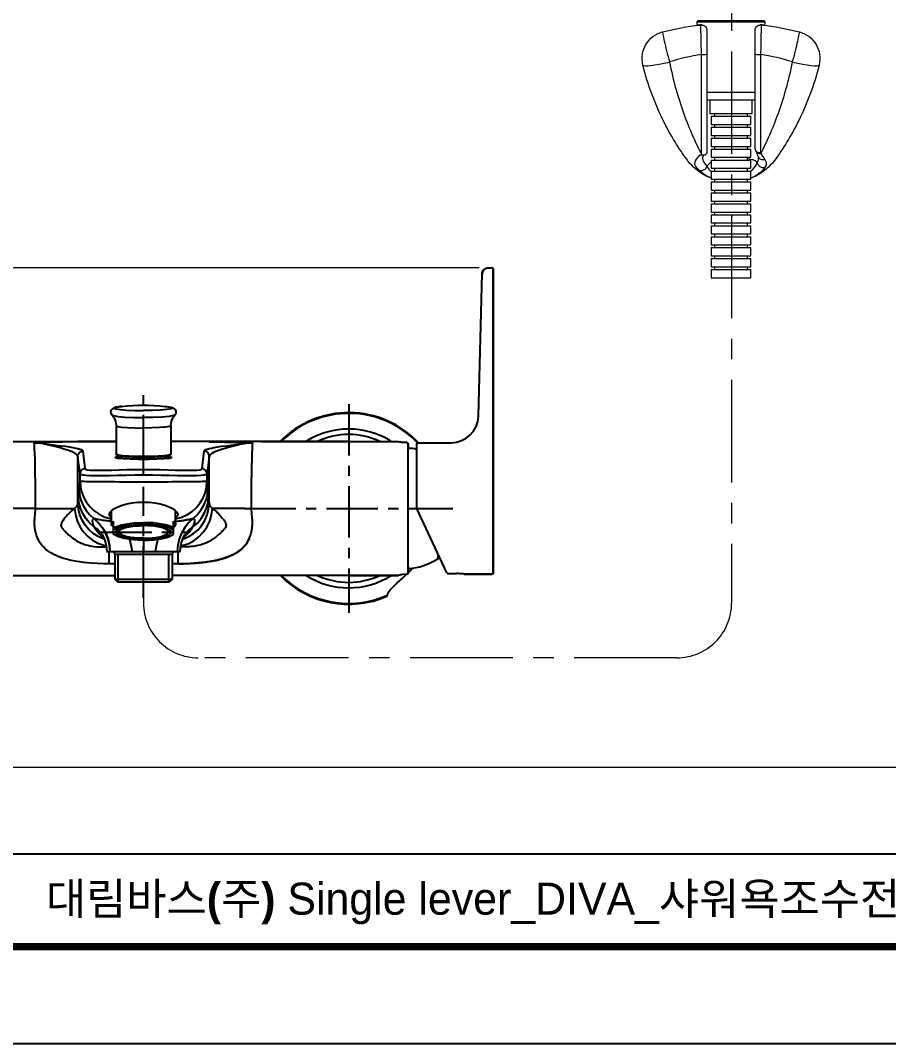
# Model space of a CAD drawing. Extents: x 0 to 1128, y 0 to 827.
# Drawn here: x 211.4 to 528.7, y 0 to 373.9 of the extents above; entities that cross this region are included whole.
import ezdxf

# ---------------------------------------------------------------- set-up
doc = ezdxf.new("R2010")
doc.units = 0
doc.header["$LTSCALE"] = 30
doc.header["$MEASUREMENT"] = 0
doc.header["$PDMODE"] = 3
doc.header["$PDSIZE"] = -10
doc.linetypes.add('CENTER', pattern=[2, 1.25, -0.25, 0.25, -0.25])
doc.layers.get('0').update_dxf_attribs({"linetype": 'CONTINUOUS'})
doc.layers.get('DEFPOINTS').update_dxf_attribs({"linetype": 'CONTINUOUS'})
doc.layers.add('1', color=7, linetype='CONTINUOUS')
doc.layers.add('DEF_LAYER_ASSEM_MEMBER', color=7, linetype='CONTINUOUS')
doc.layers.add('치수선', color=7, linetype='CONTINUOUS', lineweight=20)
doc.styles.add('Daelim Dimension', font='')
doc.styles.get('Daelim Dimension').set_extended_font_data('나눔고딕')
doc.dimstyles.new('DEFAULT', dxfattribs={"dimscale": 2, "dimtxt": 2, "dimasz": 2, "dimexe": 0, "dimexo": 2, "dimgap": 1, "dimtad": 1, "dimdec": 1, "dimzin": 9, "dimdsep": 46, "dimtxsty": 'Daelim Dimension', "dimcen": 0.5, "dimclrd": 252, "dimclre": 252, "dimclrt": 3, "dimadec": 1, "dimazin": 0, "dimtfac": 1, "dimtdec": 1, "dimtix": 1, "dimtmove": 0, "dimatfit": 3, "dimfxl": 1, "dimtolj": 1, "dimtzin": 1, "dimlwd": 9, "dimlwe": 9, "dimarcsym": 0})

# ---------------------------------------------------------------- blocks, each defined once
blk = doc.blocks.new('*D13')
at = {"color": 5, "lineweight": 9, "ltscale": 0.5, "transparency": 16777216}
for p, q in [((379.09, 283.47), (115.77, 283.47)), ((117.77, 175.05), (117.77, 279.47)), ((158.17, 171.05), (115.77, 171.05))]:
    blk.add_line(p, q, dxfattribs=at)
at = {"color": 5, "ltscale": 0.5, "transparency": 16777216}
for points in [[(117.1, 279.47), (118.44, 279.47), (117.77, 283.47)], [(117.1, 175.05), (118.44, 175.05), (117.77, 171.05)]]:
    blk.add_solid(points, dxfattribs=at)
at = {"layer": 'DEFPOINTS', "color": 0, "ltscale": 0.5, "transparency": 16777216}
for p in [(117.77, 283.47), (383.09, 283.47), (162.17, 171.05)]:
    blk.add_point(p, dxfattribs=at)
at = {"color": 7, "ltscale": 0.5, "transparency": 16777216, "insert": (110.38, 227.26), "char_height": 10, "attachment_point": 5, "rotation": 90, "style": 'Daelim Dimension'}
blk.add_mtext('\\A1;112', dxfattribs=at)

msp = doc.modelspace()

# ---------------------------------------------------------------- linework, layer by layer
at = {"color": 7, "linetype": 'Continuous'}
for p, q in [((378.81, 229.29), (380.18, 281.35)), ((382.44, 283.49), (383.75, 283.46)), ((384.24, 282.96), (384.24, 172.05)), ((299.33, 220.05), (312.34, 220.05)), ((312.34, 220.05), (331.39, 220.05)), ((331.39, 220.05), (349.44, 220.05)), ((349.44, 220.05), (349.52, 220.05)), ((351.14, 219.72), (352.68, 219.59)), ((353.14, 219.09), (353.14, 216.9)), ((356.24, 218.85), (356.24, 219.05)), ((356.74, 219.55), (368.82, 219.55)), ((364.14, 178.05), (364.14, 177.57)), ((353.14, 173.55), (353.14, 175.05)), ((353.14, 174.2), (353.14, 172.01)), ((312.34, 171.05), (300.13, 171.05)), ((331.39, 171.05), (312.34, 171.05)), ((349.44, 171.05), (331.39, 171.05)), ((349.52, 171.05), (349.44, 171.05)), ((352.68, 171.51), (351.14, 171.37)), ((383.74, 171.55), (373.64, 171.55))]:
    msp.add_line(p, q, dxfattribs=at)
at = {"color": 5}
msp.add_line((18.14, 69.28), (926.74, 69.28), dxfattribs=at)
at = {"ltscale": 0.5}
msp.add_lwpolyline([(0, 0), (1128.4, 0), (1128.4, 826.8), (0, 826.8)], close=True, dxfattribs=at)
at = {"color": 5, "linetype": 'ByBlock', "lineweight": 200, "const_width": 2.6}
msp.add_lwpolyline([(18.14, 35.4), (1110.14, 35.4), (1110.14, 807.6), (18.14, 807.6)], close=True, dxfattribs=at)
at = {"color": 7, "linetype": 'Continuous'}
for centre, radius, start, end in [((368.82, 229.55), 10, 270, 358.5), ((351.79, 227.2), 7.5, 252.3539, 265), ((351.78, 195.55), 22.04, 273.5395, 303.4074), ((351.79, 163.9), 7.5, 95, 107.6461)]:
    msp.add_arc(centre, radius, start, end, dxfattribs=at)
for points, start_tangent, end_tangent in [([(380.18, 281.35), (380.23, 281.78), (380.37, 282.19), (380.58, 282.56), (380.86, 282.89), (381.21, 283.15), (381.59, 283.35), (382.01, 283.46), (382.44, 283.49)], (0.02725, 0.999629), (0.999706, -0.024249)), ([(383.75, 283.46), (383.94, 283.42), (384.09, 283.31), (384.2, 283.15), (384.24, 282.96)], (0.999296, -0.03753), (0.011255, -0.999937)), ([(352.68, 219.59), (352.86, 219.54), (353, 219.43), (353.1, 219.27), (353.14, 219.09)], (0.995083, -0.099046), (0.011942, -0.999929)), ([(356.24, 219.05), (356.27, 219.24), (356.38, 219.4), (356.54, 219.51), (356.74, 219.55)], (0.014069, 0.999901), (0.999901, 0.014069)), ([(364.14, 177.57), (364.11, 177.4), (364.03, 177.26), (363.91, 177.15)], (-0.008468, -0.999964), (-0.830085, -0.557637)), ([(353.14, 172.01), (353.1, 171.83), (353, 171.67), (352.86, 171.56), (352.68, 171.51)], (-0.011942, -0.999929), (-0.995083, -0.099046)), ([(384.24, 172.05), (384.2, 171.86), (384.09, 171.7), (383.93, 171.59), (383.74, 171.55)], (-0.011879, -0.999929), (-0.999928, -0.011993))]:
    msp.add_spline(points, degree=3, dxfattribs=dict(at, start_tangent=start_tangent, end_tangent=end_tangent))
at = {"layer": '1', "color": 7, "linetype": 'Continuous', "lineweight": 18}
for p, q in [((459.13, 373.85), (458.66, 373.35)), ((458.66, 373.35), (458.75, 372.05)), ((458.66, 373.35), (471.13, 373.35)), ((459.13, 373.85), (471.13, 373.85)), ((471.13, 373.85), (483.13, 373.85)), ((471.13, 373.35), (483.59, 373.35)), ((483.59, 373.35), (483.13, 373.85)), ((483.5, 372.05), (483.59, 373.35)), ((462.33, 361.59), (462.33, 326.68)), ((479.93, 326.99), (479.93, 361.59)), ((463.38, 344.85), (463.38, 339.85)), ((478.88, 339.85), (478.88, 344.85)), ((463.38, 339.85), (471.13, 339.85)), ((463.83, 338.85), (463.83, 335.85)), ((463.83, 338.85), (471.13, 338.85)), ((465.13, 339.85), (465.13, 338.85)), ((471.13, 339.85), (478.88, 339.85)), ((471.13, 338.85), (478.43, 338.85)), ((477.13, 338.85), (477.13, 339.85)), ((478.43, 335.85), (478.43, 338.85)), ((463.83, 335.85), (471.13, 335.85)), ((463.83, 334.85), (463.83, 331.85)), ((463.83, 334.85), (471.13, 334.85)), ((465.13, 335.85), (465.13, 334.85)), ((471.13, 335.85), (478.43, 335.85)), ((471.13, 334.85), (478.43, 334.85)), ((477.13, 334.85), (477.13, 335.85)), ((478.43, 331.85), (478.43, 334.85)), ((463.83, 331.85), (471.13, 331.85)), ((463.83, 330.85), (463.83, 327.85)), ((463.83, 330.85), (471.13, 330.85)), ((465.13, 331.85), (465.13, 330.85)), ((471.13, 331.85), (478.43, 331.85)), ((471.13, 330.85), (478.43, 330.85)), ((477.13, 330.85), (477.13, 331.85)), ((478.43, 327.85), (478.43, 330.85)), ((463.83, 327.85), (471.13, 327.85)), ((463.83, 326.85), (463.83, 323.85)), ((463.83, 326.85), (471.13, 326.85)), ((465.13, 327.85), (465.13, 326.85)), ((471.13, 327.85), (478.43, 327.85)), ((471.13, 326.85), (478.43, 326.85)), ((477.13, 326.85), (477.13, 327.85)), ((478.43, 323.85), (478.43, 326.85)), ((463.83, 323.85), (471.13, 323.85)), ((463.83, 322.85), (463.83, 319.85)), ((463.83, 322.85), (471.13, 322.85)), ((465.13, 323.85), (465.13, 322.85)), ((471.13, 323.85), (478.43, 323.85)), ((471.13, 322.85), (478.43, 322.85)), ((477.13, 322.85), (477.13, 323.85)), ((478.43, 319.85), (478.43, 322.85)), ((463.83, 319.85), (471.13, 319.85)), ((463.83, 318.85), (463.83, 315.85)), ((463.83, 318.85), (471.13, 318.85)), ((465.13, 319.85), (465.13, 318.85)), ((471.13, 319.85), (478.43, 319.85)), ((471.13, 318.85), (478.43, 318.85)), ((477.13, 318.85), (477.13, 319.85)), ((478.43, 315.85), (478.43, 318.85)), ((463.83, 315.85), (471.13, 315.85)), ((463.83, 314.85), (463.83, 311.85)), ((463.83, 314.85), (471.13, 314.85)), ((465.13, 315.85), (465.13, 314.85)), ((471.13, 315.85), (478.43, 315.85)), ((471.13, 314.85), (478.43, 314.85)), ((477.13, 314.85), (477.13, 315.85)), ((478.43, 311.85), (478.43, 314.85)), ((463.83, 311.85), (471.13, 311.85)), ((463.83, 310.85), (463.83, 307.85)), ((463.83, 310.85), (471.13, 310.85)), ((465.13, 311.85), (465.13, 310.85)), ((471.13, 311.85), (478.43, 311.85)), ((471.13, 310.85), (478.43, 310.85)), ((477.13, 310.85), (477.13, 311.85)), ((478.43, 307.85), (478.43, 310.85)), ((463.83, 307.85), (471.13, 307.85)), ((463.83, 306.85), (463.83, 303.85)), ((463.83, 306.85), (471.13, 306.85)), ((465.13, 307.85), (465.13, 306.85)), ((471.13, 307.85), (478.43, 307.85)), ((471.13, 306.85), (478.43, 306.85)), ((477.13, 306.85), (477.13, 307.85)), ((478.43, 303.85), (478.43, 306.85)), ((463.83, 303.85), (471.13, 303.85)), ((463.83, 302.85), (463.83, 299.85)), ((463.83, 302.85), (471.13, 302.85)), ((465.13, 303.85), (465.13, 302.85)), ((471.13, 303.85), (478.43, 303.85)), ((471.13, 302.85), (478.43, 302.85)), ((477.13, 302.85), (477.13, 303.85)), ((478.43, 299.85), (478.43, 302.85)), ((463.83, 299.85), (471.13, 299.85)), ((465.13, 299.85), (465.13, 298.85)), ((471.13, 299.85), (478.43, 299.85)), ((477.13, 298.85), (477.13, 299.85)), ((463.83, 298.85), (463.83, 295.85)), ((463.83, 298.85), (471.13, 298.85)), ((463.83, 295.85), (471.13, 295.85)), ((465.13, 295.85), (465.13, 294.85)), ((471.13, 298.85), (478.43, 298.85)), ((471.13, 295.85), (478.43, 295.85)), ((477.13, 294.85), (477.13, 295.85)), ((478.43, 295.85), (478.43, 298.85)), ((463.83, 294.85), (463.83, 291.85)), ((463.83, 294.85), (471.13, 294.85)), ((463.83, 291.85), (471.13, 291.85)), ((465.13, 291.85), (465.13, 290.85)), ((471.13, 294.85), (478.43, 294.85)), ((471.13, 291.85), (478.43, 291.85)), ((477.13, 290.85), (477.13, 291.85)), ((478.43, 291.85), (478.43, 294.85)), ((463.83, 290.85), (463.83, 287.85)), ((463.83, 290.85), (471.13, 290.85)), ((471.13, 290.85), (478.43, 290.85)), ((478.43, 287.85), (478.43, 290.85)), ((463.83, 287.85), (471.13, 287.85)), ((463.83, 286.85), (463.83, 283.85)), ((463.83, 286.85), (471.13, 286.85)), ((465.13, 287.85), (465.13, 286.85)), ((471.13, 287.85), (478.43, 287.85)), ((471.13, 286.85), (478.43, 286.85)), ((477.13, 286.85), (477.13, 287.85)), ((478.43, 283.85), (478.43, 286.85)), ((463.83, 283.85), (471.13, 283.85)), ((463.83, 282.85), (463.83, 279.85)), ((463.83, 282.85), (471.13, 282.85)), ((465.13, 283.85), (465.13, 282.85)), ((471.13, 283.85), (478.43, 283.85)), ((471.13, 282.85), (478.43, 282.85)), ((477.13, 282.85), (477.13, 283.85)), ((478.43, 279.85), (478.43, 282.85)), ((463.83, 279.85), (471.13, 279.85)), ((471.13, 279.85), (478.43, 279.85))]:
    msp.add_line(p, q, dxfattribs=at)
at = {"layer": '1', "color": 7, "linetype": 'Continuous', "lineweight": 13}
for p, q in [((460.33, 325), (460.33, 361.43)), ((481.93, 361.43), (481.93, 325.6)), ((462.33, 347.65), (471.13, 347.65)), ((471.13, 347.65), (479.93, 347.65))]:
    msp.add_line(p, q, dxfattribs=at)
at = {"layer": '1', "color": 1, "linetype": 'CENTER', "ltscale": 0.5}
for p, q in [((256.39, 211.01), (256.39, 236.94)), ((331.39, 233.65), (331.39, 157.45)), ((256.39, 162.86), (256.39, 203.41)), ((216.95, 195.55), (162.17, 195.55)), ((293.29, 195.55), (369.49, 195.55)), ((240.64, 186.85), (272.14, 186.85))]:
    msp.add_line(p, q, dxfattribs=at)
at = {"layer": '1', "color": 7, "linetype": 'Continuous', "lineweight": 18, "extrusion": (0, 0, -1)}
for centre, start, end in [((-448.63, 359.99), 346.0375, 75.5225), ((-493.63, 359.99), 104.4775, 193.9625)]:
    msp.add_arc(centre, 10, start, end, dxfattribs=at)
at = {"layer": '1', "color": 7, "linetype": 'Continuous', "lineweight": 18}
for centre, start, end in [((463.43, 347.85), 248.4851, 270), ((478.83, 347.85), 270, 291.5149)]:
    msp.add_arc(centre, 3, start, end, dxfattribs=at)
at = {"layer": '1', "color": 7, "linetype": 'Continuous', "lineweight": 13}
for centre, major_axis, ratio, start_param, end_param in [((448.63, 359.99), (2.5, -9.68), 0.032961, 3.141593, 4.839361), ((493.63, 359.99), (-2.5, -9.68), 0.032961, 1.443824, 3.141593), ((460.33, 361.59), (-2, 0), 0.076696, 1.570796, 3.141593), ((481.93, 361.59), (-2, 0), 0.076696, 0, 1.570796), ((448.63, 359.99), (9.7, 2.41), 0.126983, 3.141593, 4.680827), ((493.63, 359.99), (-9.7, 2.41), 0.126983, 1.602358, 3.141593), ((482.07, 326.86), (-1.83, -0.82), 0.760059, 6.274802, 7.5268)]:
    msp.add_ellipse(centre, major_axis=major_axis, ratio=ratio, start_param=start_param, end_param=end_param, dxfattribs=at)
at = {"layer": '1', "color": 7, "linetype": 'Continuous', "lineweight": 18}
for points, degree in [([(446.13, 369.68), (450.64, 370.84), (455.19, 371.68), (459.76, 372.2)], 3), ([(458.9, 372.1), (458.71, 372.08), (458.58, 372.06), (458.52, 372.05)], 3), ([(459.76, 372.2), (459.19, 372.14), (458.9, 372.11), (458.89, 372.11)], 3), ([(459.61, 372.19), (459.75, 372.2), (459.92, 372.22), (460.11, 372.24)], 3), ([(460.6, 372.19), (460.2, 372.27), (459.76, 372.19)], 2), ([(462.32, 370.42), (462.32, 370.36), (462.33, 370.3), (462.33, 370.25)], 3), ([(479.93, 370.25), (479.93, 370.3), (479.93, 370.36), (479.93, 370.42)], 3), ([(482.49, 372.19), (482.04, 372.26), (481.65, 372.19)], 2), ([(482.15, 372.24), (482.34, 372.22), (482.5, 372.2), (482.65, 372.19)], 3), ([(482.49, 372.2), (487.09, 371.68), (491.64, 370.84), (496.13, 369.68)], 3), ([(483.37, 372.11), (483.36, 372.11), (483.06, 372.14), (482.49, 372.2)], 3), ([(483.48, 372.09), (483.48, 372.09), (483.42, 372.09), (483.32, 372.11)], 3), ([(462.23, 325.52), (462.2, 325.4), (462.18, 325.29), (462.15, 325.17)], 3), ([(462.33, 326.68), (462.33, 326.27), (462.28, 325.88), (462.23, 325.52)], 3), ([(480.03, 326.48), (480.23, 326.05)], 1), ([(459.89, 324.77), (460.06, 324.72), (460.22, 324.68), (460.38, 324.64)], 3), ([(463.82, 321.91), (463.2, 321.59), (462.68, 321.19), (462.28, 320.65)], 3), ([(465.15, 315.77), (465.09, 315.79), (465.02, 315.81), (464.96, 315.83)], 3), ([(477.26, 315.82), (477.21, 315.8), (477.15, 315.78), (477.1, 315.76)], 3)]:
    msp.add_open_spline(points, degree=degree, dxfattribs=at)
for points, knots in [([(458.91, 372.1), (458.91, 372.1), (458.92, 372.1), (458.95, 372.11), (459.01, 372.11), (459.08, 372.11), (459.13, 372.11), (459.14, 372.11)], [0, 0, 0, 0, 0.117287, 0.217707, 0.437799, 0.865839, 1, 1, 1, 1]), ([(460.11, 372.24), (460.11, 372.24), (460.12, 372.24), (460.36, 372.27), (460.6, 372.25), (461.04, 372.14), (461.25, 372.04), (461.54, 371.85), (461.65, 371.76), (461.74, 371.67)], [0, 0, 0, 0, 0.007507, 0.007507, 0.408699, 0.408699, 0.781214, 0.781214, 1, 1, 1, 1]), ([(460.11, 372.19), (460.11, 372.19), (460.12, 372.19), (460.29, 372.22), (460.47, 372.22), (460.86, 372.16), (461.08, 372.09), (461.47, 371.89), (461.65, 371.76), (461.94, 371.44), (462.07, 371.25), (462.24, 370.85), (462.3, 370.64), (462.32, 370.42)], [0, 0, 0, 0, 0.004771, 0.004771, 0.168449, 0.168449, 0.381096, 0.381096, 0.589432, 0.589432, 0.794609, 0.794609, 1, 1, 1, 1]), ([(462.33, 370.25), (462.33, 370.17), (462.33, 369.16), (462.33, 365.94), (462.33, 363.75), (462.33, 361.59)], [0, 0, 0, 0, 0.5, 0.5, 1, 1, 1, 1]), ([(479.93, 370.42), (479.95, 370.64), (480.01, 370.85), (480.19, 371.25), (480.31, 371.44), (480.61, 371.76), (480.79, 371.89), (481.18, 372.09), (481.39, 372.16), (481.79, 372.22), (481.96, 372.22), (482.14, 372.19), (482.14, 372.19), (482.15, 372.19)], [0, 0, 0, 0, 0.205391, 0.205391, 0.410568, 0.410568, 0.618904, 0.618904, 0.831551, 0.831551, 0.995229, 0.995229, 1, 1, 1, 1]), ([(479.93, 361.59), (479.93, 363.75), (479.93, 365.94), (479.93, 369.16), (479.93, 370.17), (479.93, 370.25)], [0, 0, 0, 0, 0.5, 0.5, 1, 1, 1, 1]), ([(480.51, 371.67), (480.61, 371.76), (480.71, 371.85), (481, 372.04), (481.21, 372.14), (481.65, 372.25), (481.9, 372.27), (482.14, 372.24), (482.14, 372.24), (482.15, 372.24)], [0, 0, 0, 0, 0.218786, 0.218786, 0.591301, 0.591301, 0.992493, 0.992493, 1, 1, 1, 1]), ([(483.1, 372.11), (483.14, 372.12), (483.21, 372.11), (483.29, 372.11), (483.33, 372.1), (483.34, 372.1), (483.35, 372.1), (483.35, 372.1)], [0, 0, 0, 0, 0.469812, 0.772051, 0.873112, 0.946142, 1, 1, 1, 1]), ([(454.92, 323.14), (453.64, 324.91), (452.19, 327.03), (449.22, 331.89), (447.69, 334.61), (444.8, 340.49), (443.4, 343.71), (440.92, 350.41), (439.83, 353.91), (438.92, 357.58)], [0, 0, 0, 0, 0.25, 0.25, 0.5, 0.5, 0.75, 0.75, 1, 1, 1, 1]), ([(503.33, 357.58), (502.42, 353.91), (501.33, 350.41), (498.85, 343.71), (497.45, 340.49), (494.56, 334.61), (493.04, 331.89), (490.06, 327.03), (488.62, 324.91), (487.34, 323.14)], [0, 0, 0, 0, 0.25, 0.25, 0.5, 0.5, 0.75, 0.75, 1, 1, 1, 1]), ([(463.33, 344.85), (463.33, 344.85), (463.33, 344.85), (463.33, 344.85), (464.17, 344.85), (467.06, 344.85), (469.08, 344.85), (471.13, 344.85)], [0, 0, 0, 0, 0.000824, 0.000824, 0.500412, 0.500412, 1, 1, 1, 1]), ([(471.13, 344.85), (473.17, 344.85), (475.2, 344.85), (478.09, 344.85), (478.93, 344.85), (478.93, 344.85), (478.93, 344.85), (478.93, 344.85)], [0, 0, 0, 0, 0.49959, 0.49959, 0.999181, 0.999181, 1, 1, 1, 1]), ([(479.93, 326.99), (479.93, 326.81), (479.96, 326.64), (480.11, 326.33), (480.22, 326.18), (480.5, 325.93), (480.66, 325.83), (481.04, 325.67), (481.25, 325.62), (481.61, 325.59), (481.76, 325.59), (481.92, 325.6), (481.92, 325.6), (481.93, 325.6)], [0, 0, 0, 0, 0.212222, 0.212222, 0.424374, 0.424374, 0.637608, 0.637608, 0.852942, 0.852942, 0.994498, 0.994498, 1, 1, 1, 1]), ([(480.23, 326.09), (480.27, 326.01), (480.44, 325.6), (480.7, 325.02), (480.91, 324.48), (480.98, 324.27), (480.99, 324.22)], [0, 0, 0, 0, 0.103224, 0.524644, 0.869823, 1, 1, 1, 1]), ([(463.84, 316.23), (462.7, 316.68), (461.47, 317.28), (458.33, 319.31), (456.42, 321.05), (454.92, 323.14)], [0, 0, 0, 0, 0.384067, 0.384067, 1, 1, 1, 1]), ([(460.38, 324.64), (460.37, 324.75), (460.35, 324.86), (460.33, 324.98), (460.33, 324.99), (460.33, 325)], [0, 0, 0, 0, 0.900036, 0.900036, 1, 1, 1, 1]), ([(462.15, 325.17), (462.05, 325.03), (461.93, 324.9), (461.63, 324.72), (461.45, 324.65), (461.06, 324.58), (460.85, 324.57), (460.55, 324.6), (460.47, 324.62), (460.38, 324.64)], [0, 0, 0, 0, 0.290833, 0.290833, 0.580688, 0.580688, 0.885685, 0.885685, 1, 1, 1, 1]), ([(460.72, 323.69), (460.72, 323.69), (460.72, 323.7), (460.73, 323.74), (460.8, 323.94), (460.96, 324.24), (461.12, 324.48), (461.2, 324.6)], [0, 0, 0, 0, 0.070781, 0.337198, 0.585459, 0.817998, 1, 1, 1, 1]), ([(480.72, 321.88), (480.41, 322.46), (479.9, 322.69), (478.65, 323.04), (477.95, 323.16), (477.16, 323.24)], [0, 0, 0, 0, 0.533403, 0.533403, 1, 1, 1, 1]), ([(487.34, 323.14), (485.84, 321.06), (483.92, 319.31), (480.78, 317.27), (479.56, 316.68), (478.42, 316.23)], [0, 0, 0, 0, 0.616324, 0.616324, 1, 1, 1, 1]), ([(480.74, 321.82), (480.74, 321.83), (480.74, 321.85), (480.73, 321.87), (480.72, 321.88), (480.72, 321.88)], [0, 0, 0, 0, 0.53512, 0.53512, 1, 1, 1, 1]), ([(480.74, 321.82), (480.78, 321.61), (480.85, 321.41), (481.07, 321.03), (481.21, 320.85), (481.53, 320.55), (481.72, 320.42), (482.12, 320.22), (482.34, 320.15), (482.77, 320.09), (482.99, 320.09), (483.31, 320.14), (483.41, 320.17), (483.52, 320.21), (483.53, 320.21), (483.55, 320.22)], [0, 0, 0, 0, 0.179587, 0.179587, 0.359174, 0.359174, 0.538771, 0.538771, 0.718454, 0.718454, 0.898245, 0.898245, 0.990374, 0.990374, 1, 1, 1, 1]), ([(481, 324.22), (481.05, 324.05), (481.13, 323.88), (481.36, 323.57), (481.51, 323.43), (481.86, 323.21), (482.06, 323.13), (482.48, 323.04), (482.7, 323.02), (483.06, 323.05), (483.19, 323.08), (483.34, 323.12), (483.35, 323.12), (483.36, 323.13)], [0, 0, 0, 0, 0.202242, 0.202242, 0.419427, 0.419427, 0.636714, 0.636714, 0.854125, 0.854125, 0.98775, 0.98775, 1, 1, 1, 1]), ([(481.06, 324.01), (481.1, 323.94), (481.19, 323.76), (481.23, 323.59), (481.23, 323.55), (481.23, 323.54), (481.23, 323.54)], [0, 0, 0, 0, 0.197918, 0.592862, 0.998647, 1, 1, 1, 1]), ([(462.23, 320.55), (462.17, 320.35), (462.08, 320.15), (461.83, 319.78), (461.68, 319.61), (461.34, 319.31), (461.15, 319.19), (460.76, 319.01), (460.55, 318.95), (460.14, 318.9), (459.94, 318.91), (459.72, 318.96), (459.69, 318.96), (459.65, 318.98), (459.64, 318.98), (459.64, 318.98)], [0, 0, 0, 0, 0.191438, 0.191438, 0.38287, 0.38287, 0.574422, 0.574422, 0.766339, 0.766339, 0.958624, 0.958624, 0.992339, 0.992339, 1, 1, 1, 1]), ([(462.28, 320.65), (462.27, 320.63), (462.26, 320.61), (462.24, 320.57), (462.24, 320.56), (462.23, 320.55)], [0, 0, 0, 0, 0.674483, 0.674483, 1, 1, 1, 1])]:
    msp.add_open_spline(points, degree=3, knots=knots, dxfattribs=at)
at = {"layer": '1', "color": 7, "linetype": 'Continuous', "lineweight": 13}
for points in [[(460.11, 372.19), (459.98, 372.21), (459.86, 372.22), (459.76, 372.2)], [(482.49, 372.2), (482.39, 372.22), (482.27, 372.21), (482.15, 372.19)], [(460.33, 361.43), (456.39, 360.84), (452.46, 359.92), (448.63, 358.69)], [(493.63, 358.69), (489.79, 359.92), (485.89, 360.84), (481.93, 361.43)], [(481.93, 325.6), (481.98, 325.49), (482.02, 325.39), (482.07, 325.28)], [(482.07, 325.28), (482.58, 324.44), (483.04, 323.75), (483.36, 323.13)], [(480.72, 321.88), (481.06, 322.47), (481.23, 323.01), (481.23, 323.56)], [(483.36, 323.13), (484.12, 322.08), (484.25, 321.28), (483.55, 320.22)], [(462.23, 320.55), (462.66, 319.95), (463.18, 319.34), (463.86, 318.79)]]:
    msp.add_open_spline(points, degree=3, dxfattribs=at)
for points, knots in [([(460.33, 361.43), (460.26, 364.03), (460.21, 366.66), (460.13, 370.62), (460.11, 371.93), (460.11, 372.19)], [0, 0, 0, 0, 0.5, 0.5, 1, 1, 1, 1]), ([(482.15, 372.19), (482.15, 371.93), (482.12, 370.62), (482.05, 366.66), (481.99, 364.03), (481.93, 361.43)], [0, 0, 0, 0, 0.5, 0.5, 1, 1, 1, 1]), ([(448.63, 358.69), (449.31, 355.28), (450.1, 352), (451.86, 345.69), (452.85, 342.63), (454.92, 336.89), (456, 334.23), (458.18, 329.29), (459.29, 327.01), (460.33, 325)], [0, 0, 0, 0, 0.25, 0.25, 0.5, 0.5, 0.75, 0.75, 1, 1, 1, 1]), ([(482.07, 325.28), (483.1, 327.28), (484.2, 329.56), (486.35, 334.47), (487.41, 337.11), (489.46, 342.8), (490.43, 345.83), (492.17, 352.08), (492.95, 355.32), (493.63, 358.69)], [0, 0, 0, 0, 0.25, 0.25, 0.5, 0.5, 0.75, 0.75, 1, 1, 1, 1]), ([(459.64, 318.98), (458.41, 320.06), (457.8, 321.04), (457.99, 322.74), (458.78, 323.55), (459.89, 324.77)], [0, 0, 0, 0, 0.5, 0.5, 1, 1, 1, 1]), ([(460.73, 323.7), (460.72, 323.62), (460.73, 323.54), (460.82, 322.59), (461.37, 321.65), (462.28, 320.65)], [0, 0, 0, 0, 0.082026, 0.082026, 1, 1, 1, 1]), ([(478.45, 318.83), (478.67, 319.01), (478.86, 319.2), (479.83, 320.18), (480.4, 321.02), (480.74, 321.82)], [0, 0, 0, 0, 0.191134, 0.191134, 1, 1, 1, 1]), ([(463.81, 316.37), (463.14, 316.58), (462.53, 316.86), (461, 317.73), (460.23, 318.36), (459.64, 318.98)], [0, 0, 0, 0, 0.358827, 0.358827, 1, 1, 1, 1]), ([(483.55, 320.22), (483.13, 319.44), (482.33, 318.57), (480.44, 317.23), (479.52, 316.71), (478.43, 316.37)], [0, 0, 0, 0, 0.597437, 0.597437, 1, 1, 1, 1])]:
    msp.add_open_spline(points, degree=3, knots=knots, dxfattribs=at)
at = {"layer": 'DEF_LAYER_ASSEM_MEMBER', "color": 7, "linetype": 'Continuous'}
for p, q in [((378.81, 229.29), (380.18, 281.35)), ((382.44, 283.49), (383.75, 283.46)), ((384.24, 172.05), (384.24, 282.96)), ((246.39, 225.79), (246.39, 215.51)), ((266.39, 225.79), (266.39, 215.51)), ((181.39, 220.05), (246.39, 220.05)), ((246.39, 219.95), (232.39, 219.95)), ((331.39, 220.05), (266.39, 220.05)), ((280.39, 219.95), (266.39, 219.95)), ((331.39, 220.05), (349.44, 220.05)), ((349.52, 220.05), (349.44, 220.05)), ((352.68, 219.59), (351.14, 219.72)), ((353.14, 210.55), (353.14, 219.09)), ((353.14, 172.01), (353.14, 218)), ((356.24, 195.55), (356.24, 219.05)), ((356.74, 219.55), (368.82, 219.55)), ((250.94, 214.33), (250.94, 213.59)), ((261.84, 213.59), (261.84, 214.33)), ((244.64, 189.75), (244.64, 194.67)), ((268.14, 189.75), (268.14, 194.67)), ((367.21, 172.02), (356.24, 195.55)), ((245.44, 186.18), (245.44, 190.85)), ((267.34, 186.18), (267.34, 190.85)), ((247.39, 186.95), (247.39, 187.97)), ((265.39, 186.95), (265.39, 187.97)), ((241.27, 186.01), (241.27, 186.01)), ((241.27, 186.01), (241.29, 185.99)), ((245.55, 186.07), (245.44, 186.19)), ((267.23, 186.07), (267.34, 186.19)), ((271.48, 186.01), (271.53, 186.09)), ((271.52, 186.08), (271.55, 186.11)), ((271.53, 186.09), (271.52, 186.08)), ((242.96, 179.87), (242.96, 179.87)), ((242.96, 179.75), (242.96, 179.85)), ((242.96, 179.75), (269.82, 179.75)), ((269.82, 179.75), (269.82, 179.88)), ((266.89, 178.75), (245.89, 178.75)), ((245.89, 178.75), (245.89, 169.75)), ((266.89, 178.75), (266.89, 169.75)), ((364.14, 177.57), (364.14, 178.61)), ((245.89, 175.29), (243.82, 175.29)), ((268.96, 175.29), (266.89, 175.29)), ((181.39, 171.05), (245.89, 171.05)), ((245.89, 169.75), (266.89, 169.75)), ((245.89, 169.75), (246.89, 168.75)), ((246.89, 168.75), (265.89, 168.75)), ((266.89, 169.75), (265.89, 168.75)), ((331.39, 171.05), (266.89, 171.05)), ((331.39, 171.05), (349.44, 171.05)), ((349.52, 171.05), (349.44, 171.05)), ((352.68, 171.51), (351.14, 171.37)), ((367.67, 171.72), (370.74, 171.72)), ((373.64, 171.55), (383.74, 171.55))]:
    msp.add_line(p, q, dxfattribs=at)
at = {"layer": 'DEF_LAYER_ASSEM_MEMBER', "color": 9, "linetype": 'Continuous'}
for p, q in [((248.38, 232.84), (247.82, 232.78)), ((264.4, 232.84), (264.97, 232.78)), ((232.35, 214.57), (232.36, 214.01)), ((246.39, 215.51), (246.49, 215.38)), ((246.49, 215.38), (247.3, 215.14)), ((256.39, 209.77), (256.39, 213.52)), ((280.42, 214.01), (280.43, 214.57)), ((256.39, 207.65), (256.39, 209.77)), ((233.23, 205.43), (233.23, 208.21)), ((279.55, 208.21), (279.55, 205.43)), ((232.89, 202.78), (233.23, 205.43)), ((279.55, 205.43), (279.9, 202.78)), ((216.95, 195.55), (231.18, 195.57)), ((293.52, 195.55), (281.6, 195.57)), ((238.43, 191.74), (238.39, 191.75)), ((243.82, 175.29), (243.82, 179.69)), ((268.96, 179.75), (268.96, 175.29)), ((270.18, 181.57), (269.99, 181.58))]:
    msp.add_line(p, q, dxfattribs=at)
at = {"layer": 'DEF_LAYER_ASSEM_MEMBER', "color": 2, "linetype": 'Continuous'}
for p, q in [((247.09, 168.75), (247.09, 178.75)), ((265.69, 168.75), (265.69, 178.75))]:
    msp.add_line(p, q, dxfattribs=at)
at = {"layer": 'DEF_LAYER_ASSEM_MEMBER', "color": 1, "linetype": 'CENTER', "lineweight": 5}
for p, q in [((256.39, 162.86), (256.39, 160.98)), ((451.35, 140.98), (276.39, 140.98))]:
    msp.add_line(p, q, dxfattribs=at)
at = {"layer": 'DEF_LAYER_ASSEM_MEMBER', "color": 7, "linetype": 'Continuous'}
for points in [[(244.91, 229.68), (244.58, 230.24), (244.5, 230.93), (244.74, 231.6), (245.18, 232.08), (245.64, 232.33), (246.11, 232.49), (246.68, 232.61), (247.41, 232.73), (248.38, 232.84)], [(248.38, 232.84), (250.41, 233.02), (252.51, 233.15), (254.47, 233.22), (256.39, 233.24)], [(256.39, 233.24), (258.34, 233.22), (260.31, 233.15), (262.39, 233.02), (264.4, 232.84)], [(264.4, 232.84), (265.36, 232.73), (266.09, 232.61), (266.64, 232.49), (267.11, 232.34), (267.55, 232.11), (267.99, 231.69), (268.26, 231.06), (268.23, 230.32), (267.88, 229.68)], [(244.91, 229.68), (245.63, 228.68), (246.17, 227.37), (246.39, 225.79)], [(266.39, 225.79), (266.61, 227.37), (267.16, 228.68), (267.88, 229.68)], [(216.76, 219.59), (216.64, 219.59), (216.54, 219.58), (216.45, 219.57)], [(232.4, 219.86), (226.75, 219.78), (221.65, 219.7), (216.76, 219.59)], [(232.4, 219.86), (232.4, 219.9), (232.4, 219.93), (232.39, 219.95)], [(280.39, 219.95), (280.39, 219.93), (280.38, 219.9), (280.38, 219.86)], [(280.38, 219.86), (286.03, 219.78), (291.24, 219.69), (296.02, 219.59)], [(246.14, 214.19), (246.18, 214.27), (246.5, 214.45), (247.11, 214.62), (247.53, 214.7)], [(251.6, 213.57), (250.2, 213.61), (248.96, 213.67), (247.91, 213.74), (247.08, 213.84), (246.5, 213.96), (246.18, 214.11), (246.14, 214.19)], [(247.04, 214.82), (246.77, 214.94), (246.53, 215.13), (246.39, 215.51)], [(246.64, 213.93), (246.82, 214.08), (247.09, 214.2), (247.45, 214.3), (247.95, 214.39), (248.64, 214.49), (248.81, 214.51)], [(256.39, 214.18), (254.13, 214.2), (252.24, 214.26), (250.71, 214.34), (249.51, 214.43), (248.59, 214.53), (247.91, 214.63), (247.4, 214.72), (247.04, 214.82)], [(256.39, 213.52), (254.74, 213.52), (253.12, 213.54), (251.6, 213.57)], [(266.01, 214.94), (265.74, 214.82), (265.37, 214.72), (264.86, 214.62), (264.17, 214.53), (263.25, 214.43), (262.05, 214.34), (260.52, 214.26), (258.64, 214.2), (256.39, 214.18)], [(262.54, 213.61), (261.15, 213.57), (259.63, 213.54), (258.03, 213.52), (256.39, 213.52)], [(266.64, 214.19), (266.59, 214.1), (266.26, 213.96), (265.67, 213.84), (264.83, 213.74), (263.77, 213.66), (262.54, 213.61)], [(263.97, 214.51), (264.16, 214.49), (264.84, 214.39), (265.34, 214.29), (265.7, 214.19), (265.97, 214.08), (266.15, 213.93)], [(265.25, 214.7), (265.71, 214.61), (266.31, 214.44), (266.61, 214.26), (266.64, 214.19)], [(266.39, 215.51), (266.26, 215.13), (266.01, 214.94)], [(280.16, 199.85), (280.22, 199.01), (280.28, 198.2), (280.34, 197.42)], [(243.89, 193.31), (243.9, 193.49), (244.18, 194.15), (244.79, 194.84), (245.76, 195.53), (247.04, 196.18), (248.58, 196.76), (250.32, 197.23), (252.25, 197.59), (254.3, 197.81), (256.39, 197.88)], [(256.39, 197.88), (258.48, 197.81), (260.54, 197.58), (262.46, 197.23), (264.21, 196.75), (265.75, 196.18), (267.03, 195.53), (267.99, 194.84), (268.61, 194.15), (268.88, 193.49), (268.89, 193.31)], [(244.64, 192.19), (244.41, 192.33), (243.98, 192.87), (243.89, 193.31)], [(244.64, 189.75), (244.73, 190.13), (245, 190.5), (245.44, 190.85)], [(267.34, 190.85), (267.78, 190.5), (268.05, 190.13), (268.14, 189.75)], [(268.89, 193.31), (268.8, 192.87), (268.37, 192.33), (268.14, 192.19)], [(245.44, 188.65), (245, 189.01), (244.73, 189.38), (244.64, 189.75)], [(245.44, 188.44), (246.2, 188.85), (247.19, 189.23), (248.38, 189.56), (249.76, 189.85), (251.28, 190.07), (252.92, 190.24), (254.64, 190.34), (256.39, 190.38)], [(245.44, 187.52), (246.02, 187.98), (246.9, 188.42), (248.04, 188.8), (249.41, 189.14), (250.98, 189.41), (252.69, 189.6), (254.52, 189.72), (256.39, 189.77)], [(246.39, 186.85), (246.46, 187.17), (246.68, 187.47), (247.04, 187.77), (247.54, 188.06), (248.16, 188.32), (248.91, 188.57), (249.76, 188.79), (250.71, 188.98), (251.74, 189.15), (252.85, 189.27), (254, 189.37), (255.19, 189.42), (256.39, 189.44)], [(247.39, 186.95), (247.4, 187.05), (247.47, 187.26), (247.62, 187.47), (247.83, 187.67), (248.12, 187.87), (248.47, 188.05), (248.88, 188.23), (249.35, 188.4), (249.89, 188.56), (250.47, 188.7), (251.1, 188.83), (251.78, 188.95), (252.49, 189.05), (253.23, 189.13), (254, 189.2), (254.78, 189.24), (255.58, 189.27), (256.39, 189.28)], [(256.39, 184.62), (255.58, 184.63), (254.78, 184.66), (254, 184.7), (253.23, 184.77), (252.49, 184.85), (251.78, 184.95), (251.1, 185.07), (250.47, 185.2), (249.89, 185.34), (249.35, 185.5), (248.88, 185.67), (248.47, 185.85), (248.12, 186.03), (247.83, 186.23), (247.62, 186.43), (247.47, 186.64), (247.4, 186.85), (247.39, 186.95)], [(267.34, 188.44), (266.58, 188.85), (265.59, 189.23), (264.4, 189.56), (263.02, 189.85), (261.5, 190.07), (259.86, 190.24), (258.15, 190.34), (256.39, 190.38)], [(267.34, 187.52), (266.76, 187.98), (265.89, 188.42), (264.75, 188.8), (263.37, 189.14), (261.81, 189.41), (260.09, 189.6), (258.27, 189.72), (256.39, 189.77)], [(266.39, 186.85), (266.32, 187.17), (266.1, 187.47), (265.74, 187.77), (265.25, 188.06), (264.62, 188.32), (263.88, 188.57), (263.02, 188.79), (262.07, 188.98), (261.04, 189.15), (259.94, 189.27), (258.78, 189.37), (257.6, 189.42), (256.39, 189.44)], [(265.39, 186.95), (265.38, 187.05), (265.31, 187.26), (265.17, 187.47), (264.95, 187.67), (264.67, 187.87), (264.32, 188.05), (263.9, 188.23), (263.43, 188.4), (262.9, 188.56), (262.31, 188.7), (261.68, 188.83), (261.01, 188.95), (260.3, 189.05), (259.55, 189.13), (258.79, 189.2), (258, 189.24), (257.2, 189.27), (256.39, 189.28)], [(256.39, 184.62), (257.2, 184.63), (258, 184.66), (258.79, 184.7), (259.55, 184.77), (260.3, 184.85), (261.01, 184.95), (261.68, 185.07), (262.31, 185.2), (262.9, 185.34), (263.43, 185.5), (263.9, 185.67), (264.32, 185.85), (264.67, 186.03), (264.95, 186.23), (265.17, 186.43), (265.31, 186.64), (265.38, 186.85), (265.39, 186.95)], [(268.14, 189.75), (268.05, 189.38), (267.78, 189.01), (267.34, 188.65)], [(241.3, 185.99), (241.23, 186.07), (241.27, 186.01)], [(241.29, 185.99), (241.38, 185.84), (241.54, 185.56), (241.75, 185.14), (241.99, 184.57), (242.25, 183.86), (242.51, 182.99), (242.73, 181.99), (242.89, 180.87), (242.96, 179.87)], [(256.39, 183.94), (254.52, 183.98), (252.69, 184.1), (250.98, 184.3), (249.41, 184.57), (248.04, 184.9), (246.9, 185.29), (246.02, 185.72), (245.55, 186.07)], [(256.39, 184.27), (255.19, 184.28), (254, 184.34), (252.85, 184.43), (251.74, 184.56), (250.71, 184.72), (249.76, 184.92), (248.91, 185.14), (248.16, 185.38), (247.54, 185.65), (247.04, 185.94), (246.68, 186.23), (246.46, 186.54), (246.39, 186.85)], [(256.39, 184.27), (257.6, 184.28), (258.78, 184.34), (259.94, 184.43), (261.04, 184.56), (262.07, 184.72), (263.02, 184.92), (263.88, 185.14), (264.62, 185.38), (265.25, 185.65), (265.74, 185.94), (266.1, 186.23), (266.32, 186.54), (266.39, 186.85)], [(256.39, 183.94), (258.27, 183.98), (260.09, 184.1), (261.81, 184.3), (263.37, 184.57), (264.75, 184.9), (265.89, 185.29), (266.76, 185.72), (267.23, 186.07)], [(269.82, 179.88), (269.9, 180.92), (270.07, 182.08), (270.3, 183.12), (270.58, 184.02), (270.85, 184.75), (271.11, 185.32), (271.32, 185.72), (271.46, 185.98), (271.48, 186.01)], [(353.14, 172.04), (354.03, 172.91), (354.91, 173.81)], [(367.21, 172.02), (367.32, 171.86), (367.48, 171.76), (367.67, 171.72)], [(345.52, 163.83), (345.84, 164.77), (346.56, 165.79), (347.63, 166.93), (349.02, 168.23), (350.63, 169.68), (352.32, 171.25), (352.58, 171.5)], [(373.64, 171.55), (373.54, 171.56), (373.25, 171.59), (372.78, 171.64), (372.18, 171.68), (371.48, 171.71), (370.74, 171.72)], [(345.35, 163.46), (345.43, 163.52), (345.49, 163.65), (345.52, 163.83)]]:
    msp.add_lwpolyline(points, dxfattribs=at)
at = {"layer": 'DEF_LAYER_ASSEM_MEMBER', "color": 9, "linetype": 'Continuous'}
for points in [[(247.82, 232.78), (246.31, 232.52), (245.79, 232.24), (246.31, 231.95), (247.82, 231.69), (250.16, 231.49)], [(264.97, 232.78), (266.47, 232.52), (266.99, 232.24), (266.47, 231.95), (264.97, 231.69), (262.62, 231.49)], [(244.91, 229.68), (245.44, 229.45), (247.07, 229.17), (249.62, 228.95), (252.83, 228.81), (256.39, 228.76)], [(250.16, 231.49), (253.12, 231.36), (256.39, 231.31)], [(262.62, 231.49), (259.67, 231.36), (256.39, 231.31)], [(267.88, 229.68), (267.35, 229.45), (265.71, 229.17), (263.16, 228.95), (259.95, 228.81), (256.39, 228.76)], [(246.39, 225.79), (246.88, 225.52), (248.3, 225.27), (250.51, 225.08), (253.3, 224.96), (256.39, 224.91)], [(266.39, 225.79), (265.9, 225.52), (264.48, 225.27), (262.27, 225.08), (259.48, 224.96), (256.39, 224.91)], [(216.95, 195.55), (216.93, 198.87), (216.91, 202.13), (216.88, 205.28), (216.84, 208.26), (216.79, 211.01), (216.73, 213.47), (216.67, 215.59), (216.6, 217.34), (216.53, 218.68), (216.45, 219.57)], [(216.45, 219.57), (216.67, 219.57), (216.9, 219.56), (217.14, 219.54), (217.36, 219.52), (217.59, 219.49), (217.82, 219.46), (218.06, 219.42)], [(218.24, 219.47), (217.93, 219.5), (217.63, 219.53), (217.33, 219.56), (217.04, 219.58), (216.76, 219.59)], [(218.24, 219.47), (218.18, 219.46), (218.12, 219.44), (218.06, 219.42)], [(232.35, 214.57), (232.28, 214.82), (232.11, 215.07), (231.76, 215.39), (231.27, 215.71), (230.53, 216.09), (229.65, 216.47), (228.55, 216.87), (227.31, 217.26), (225.92, 217.67), (224.42, 218.06), (222.88, 218.44), (221.27, 218.8), (219.71, 219.12), (218.06, 219.42)], [(218.24, 219.47), (219.62, 219.3), (221.08, 219.12), (222.66, 218.92), (224.37, 218.7), (226.17, 218.47), (227.88, 218.24), (229.37, 218.01), (230.61, 217.8), (231.62, 217.61), (232.44, 217.42), (233.09, 217.23), (233.58, 217.04), (233.92, 216.86), (234.13, 216.68), (234.21, 216.5)], [(278.58, 216.5), (278.66, 216.68), (278.86, 216.86), (279.21, 217.05), (279.7, 217.23), (280.36, 217.42), (281.18, 217.61), (282.2, 217.81), (283.45, 218.02), (284.95, 218.24), (286.67, 218.48), (288.47, 218.71), (290.17, 218.93), (291.74, 219.12), (293.19, 219.3), (294.55, 219.47)], [(294.73, 219.42), (293.2, 219.15), (291.75, 218.85), (290.26, 218.52), (288.82, 218.18), (287.4, 217.81), (286.06, 217.44), (284.84, 217.07), (283.74, 216.69), (282.79, 216.33), (282.01, 215.98), (281.38, 215.63), (280.95, 215.34), (280.65, 215.04), (280.5, 214.8), (280.43, 214.57)], [(296.02, 219.59), (295.74, 219.58), (295.45, 219.56), (295.16, 219.53), (294.86, 219.5), (294.55, 219.47)], [(294.73, 219.42), (294.67, 219.44), (294.61, 219.46), (294.55, 219.47)], [(294.73, 219.42), (295.01, 219.46), (295.27, 219.5), (295.54, 219.53), (295.8, 219.56), (296.07, 219.57), (296.33, 219.57)], [(295.84, 195.55), (295.85, 198.87), (295.87, 202.13), (295.9, 205.28), (295.94, 208.26), (295.99, 211.01), (296.05, 213.47), (296.11, 215.59), (296.18, 217.34), (296.26, 218.68), (296.33, 219.57)], [(232.35, 214.57), (232.42, 215.05), (232.6, 215.51), (232.89, 215.9), (233.27, 216.21), (233.72, 216.42), (234.21, 216.5)], [(233.23, 208.21), (232.94, 210.3), (232.65, 212.42), (232.35, 214.57)], [(232.44, 197.42), (232.43, 201.73), (232.41, 205.96), (232.39, 210.07), (232.36, 214.01)], [(234.21, 216.5), (234.44, 214.39), (234.67, 212.27), (234.92, 210.14)], [(248.87, 214.5), (247.8, 214.35), (247.04, 214.13), (247.04, 213.89), (247.3, 213.82)], [(247.3, 215.14), (248.83, 214.94), (250.98, 214.77), (253.57, 214.67), (256.39, 214.63)], [(250.94, 213.76), (252.52, 213.65), (254.38, 213.58), (256.39, 213.56)], [(256.39, 214.63), (259.21, 214.67), (261.8, 214.77), (263.95, 214.94), (265.49, 215.14)], [(256.39, 213.56), (258.4, 213.58), (260.26, 213.65), (261.84, 213.76)], [(265.48, 213.82), (265.74, 213.89), (265.74, 214.13), (264.98, 214.35), (263.91, 214.5)], [(265.49, 215.14), (266.29, 215.38), (266.39, 215.51)], [(277.86, 210.14), (278.11, 212.27), (278.35, 214.39), (278.58, 216.5)], [(280.43, 214.57), (280.37, 215.05), (280.18, 215.51), (279.89, 215.9), (279.51, 216.21), (279.06, 216.42), (278.58, 216.5)], [(280.43, 214.57), (280.14, 212.42), (279.84, 210.3), (279.55, 208.21)], [(280.34, 197.42), (280.35, 201.72), (280.37, 205.96), (280.39, 210.07), (280.42, 214.01)], [(233.23, 208.21), (233.29, 208.67), (233.44, 209.09), (233.7, 209.47), (234.04, 209.78), (234.45, 210.01), (234.92, 210.14)], [(234.92, 210.14), (235.16, 209.87), (235.83, 209.67), (236.9, 209.54), (238.37, 209.48), (240.2, 209.47), (242.35, 209.5), (244.79, 209.57), (247.46, 209.64), (250.32, 209.71), (253.31, 209.75), (256.39, 209.77)], [(256.39, 209.77), (259.46, 209.75), (262.45, 209.71), (265.32, 209.64), (267.99, 209.57), (270.43, 209.5), (272.58, 209.47), (274.41, 209.48), (275.88, 209.54), (276.95, 209.67), (277.62, 209.87), (277.86, 210.14)], [(279.55, 208.21), (279.5, 208.67), (279.34, 209.09), (279.08, 209.47), (278.74, 209.79), (278.33, 210.01), (277.86, 210.14)], [(256.39, 207.65), (253.14, 207.64), (249.95, 207.6), (246.89, 207.55), (244, 207.49), (241.36, 207.44), (239.02, 207.42), (237.02, 207.45), (235.42, 207.54), (234.24, 207.7), (233.51, 207.92), (233.23, 208.21)], [(279.55, 208.21), (279.28, 207.92), (278.55, 207.7), (277.38, 207.54), (275.79, 207.45), (273.8, 207.42), (271.46, 207.44), (268.81, 207.49), (265.92, 207.55), (262.84, 207.6), (259.64, 207.64), (256.39, 207.65)], [(232.62, 199.85), (232.71, 201.03), (232.8, 202.01), (232.89, 202.78)], [(232.89, 202.78), (233.05, 200.67), (233.54, 198.6), (234.35, 196.63), (235.44, 194.8), (236.8, 193.16), (238.39, 191.75)], [(279.55, 205.43), (279.47, 205.41), (279.26, 205.39), (278.93, 205.37), (278.49, 205.36), (277.93, 205.34), (277.25, 205.32), (276.47, 205.31), (275.58, 205.29), (274.59, 205.28), (273.51, 205.26), (272.33, 205.25), (271.08, 205.24), (269.74, 205.23), (268.34, 205.22), (266.87, 205.21), (265.35, 205.2), (263.79, 205.2), (262.18, 205.19), (260.55, 205.19), (258.89, 205.19), (257.23, 205.18), (255.55, 205.18), (253.88, 205.19), (252.23, 205.19), (250.6, 205.19), (248.99, 205.2), (247.43, 205.2), (245.91, 205.21), (244.44, 205.22), (243.04, 205.23), (241.71, 205.24), (240.45, 205.25), (239.28, 205.26), (238.19, 205.28), (237.2, 205.29), (236.31, 205.31), (235.53, 205.32), (234.85, 205.34), (234.29, 205.36), (233.85, 205.37), (233.52, 205.39), (233.32, 205.41), (233.23, 205.43)], [(233.23, 205.42), (233.39, 203.36), (233.86, 201.33), (234.59, 199.47), (235.6, 197.7), (236.87, 196.09), (238.38, 194.67), (240.12, 193.45), (242.02, 192.52), (244.11, 191.87), (244.64, 191.79)], [(268.14, 191.78), (268.61, 191.85), (270.61, 192.46), (272.41, 193.31), (274.12, 194.44), (275.65, 195.81), (276.98, 197.41), (278.07, 199.23), (278.87, 201.18), (279.38, 203.3), (279.55, 205.42)], [(274.48, 191.81), (276.05, 193.23), (277.39, 194.86), (278.46, 196.68), (279.25, 198.63), (279.73, 200.69), (279.9, 202.78)], [(279.9, 202.78), (279.99, 202.01), (280.07, 201.03), (280.16, 199.85)], [(232.44, 197.42), (232.5, 198.2), (232.56, 199.01), (232.62, 199.85)], [(238.28, 188.86), (236.66, 190.25), (235.27, 191.86), (234.15, 193.66), (233.32, 195.63), (232.8, 197.71), (232.62, 199.85)], [(274.45, 188.82), (276.09, 190.22), (277.49, 191.83), (278.62, 193.64), (279.46, 195.61), (279.98, 197.7), (280.16, 199.85)], [(243.82, 175.29), (241.78, 175.31), (239.53, 175.4), (237.13, 175.55), (234.6, 175.81), (232.17, 176.15), (229.99, 176.55), (228.1, 177.01), (226.4, 177.53), (224.94, 178.08), (223.64, 178.68), (222.48, 179.32), (221.47, 179.99), (220.58, 180.71), (219.79, 181.46), (219.11, 182.25), (218.54, 183.04), (218.09, 183.79), (217.74, 184.48), (217.47, 185.11), (217.27, 185.69), (217.11, 186.22), (216.98, 186.7), (216.89, 187.14), (216.81, 187.54), (216.75, 187.9), (216.71, 188.21), (216.67, 188.51), (216.65, 188.8), (216.62, 189.11), (216.6, 189.45), (216.59, 189.83), (216.58, 190.25), (216.58, 190.72), (216.6, 191.25), (216.63, 191.84), (216.68, 192.51), (216.75, 193.24), (216.84, 194.02), (216.91, 194.82), (216.95, 195.55)], [(231.18, 195.57), (230.63, 195.12), (230.12, 194.64), (229.59, 194.22), (229.1, 193.7), (228.58, 193.15), (228.12, 192.61), (227.78, 192.21), (227.31, 191.63), (226.86, 191.04), (226.57, 190.61), (226.45, 190.24), (226.39, 189.99), (226.33, 189.83), (226.26, 189.69), (226.2, 189.5), (226.26, 189.19), (226.33, 188.9), (226.43, 188.66), (226.54, 188.48), (226.65, 188.33), (226.77, 188.16), (226.86, 188.03), (226.97, 187.88), (227.05, 187.79), (227.16, 187.67), (227.34, 187.48), (227.51, 187.31), (227.64, 187.18), (227.85, 186.97), (228.03, 186.79), (228.31, 186.54), (228.57, 186.31), (228.81, 186.08), (229.13, 185.79), (229.47, 185.51), (229.81, 185.23), (230.24, 184.89), (230.72, 184.54), (231.26, 184.16), (231.91, 183.75), (232.66, 183.34), (233.31, 183.02), (234.06, 182.7), (234.82, 182.42), (235.43, 182.23), (236.08, 182.06), (236.77, 181.91), (237.52, 181.77), (238.34, 181.66), (239.31, 181.57), (240.3, 181.52), (241.32, 181.52), (242.24, 181.55), (242.79, 181.59)], [(231.18, 195.57), (231.57, 195.91), (231.88, 196.23), (232.11, 196.53), (232.28, 196.83), (232.4, 197.13), (232.44, 197.42)], [(231.18, 195.57), (231.49, 193.27), (232.14, 191.04), (233.09, 189), (234.35, 187.09), (235.89, 185.4), (237.69, 183.96), (239.67, 182.85), (241.83, 182.09), (242.74, 181.95)], [(242.06, 184.38), (241.69, 184.48), (239.76, 185.34), (238.02, 186.44), (236.44, 187.81), (235.08, 189.41), (233.96, 191.22), (233.13, 193.18), (232.62, 195.29), (232.44, 197.42)], [(268.96, 175.29), (271.01, 175.31), (273.26, 175.4), (275.65, 175.55), (278.18, 175.81), (280.62, 176.15), (282.79, 176.55), (284.69, 177.01), (286.38, 177.53), (287.84, 178.08), (289.15, 178.68), (290.3, 179.32), (291.31, 179.99), (292.2, 180.71), (292.99, 181.46), (293.68, 182.25), (294.24, 183.04), (294.7, 183.79), (295.04, 184.48), (295.31, 185.11), (295.51, 185.69), (295.67, 186.22), (295.8, 186.7), (295.9, 187.14), (295.97, 187.54), (296.03, 187.9), (296.07, 188.21), (296.11, 188.51), (296.14, 188.8), (296.16, 189.11), (296.18, 189.45), (296.19, 189.83), (296.2, 190.25), (296.2, 190.72), (296.18, 191.25), (296.15, 191.84), (296.11, 192.51), (296.03, 193.24), (295.94, 194.02), (295.87, 194.82), (295.84, 195.55)], [(270.05, 181.95), (270.88, 182.08), (272.95, 182.78), (274.85, 183.8), (276.63, 185.15), (278.2, 186.81), (279.54, 188.74), (280.58, 190.88), (281.28, 193.2), (281.6, 195.57)], [(281.6, 195.57), (281.82, 195.42), (282.05, 195.22), (282.36, 194.92), (282.66, 194.64), (283.02, 194.37), (283.35, 194.06), (283.74, 193.65), (284.14, 193.21), (284.77, 192.48), (285.17, 192.02), (285.47, 191.64), (285.69, 191.32), (285.86, 191.1), (286.03, 190.91), (286.15, 190.75), (286.21, 190.63), (286.27, 190.45), (286.32, 190.27), (286.39, 189.99), (286.47, 189.8), (286.56, 189.61), (286.58, 189.41), (286.54, 189.25), (286.5, 189.06), (286.45, 188.87), (286.3, 188.57), (286.15, 188.35), (286, 188.14), (285.79, 187.86), (285.49, 187.53), (285.15, 187.19), (284.86, 186.9), (284.49, 186.55), (284.1, 186.2), (283.72, 185.86), (283.3, 185.5), (282.96, 185.22), (282.55, 184.9), (282.21, 184.64), (281.79, 184.34), (281.62, 184.23), (281.37, 184.06), (281.13, 183.91), (281.01, 183.84), (280.69, 183.64), (280.38, 183.47), (280.09, 183.32), (279.76, 183.16), (279.47, 183.02), (279.01, 182.82), (278.51, 182.62), (277.98, 182.43), (277.42, 182.26), (276.95, 182.12), (276.3, 181.97), (275.68, 181.84), (275.21, 181.76), (274.7, 181.69), (274.16, 181.63), (273.69, 181.59), (273.21, 181.55), (272.74, 181.53), (272.37, 181.52), (272.03, 181.52), (271.73, 181.52), (271.48, 181.52), (271.36, 181.52), (271.13, 181.53), (270.91, 181.53), (270.76, 181.54), (270.61, 181.55), (270.4, 181.56), (270.18, 181.57)], [(270.71, 184.37), (271.03, 184.46), (272.97, 185.31), (274.72, 186.41), (276.31, 187.78), (277.68, 189.38), (278.81, 191.19), (279.64, 193.16), (280.16, 195.28), (280.34, 197.42)], [(280.34, 197.42), (280.38, 197.17), (280.46, 196.91), (280.59, 196.66), (280.76, 196.4), (280.98, 196.15), (281.26, 195.86), (281.6, 195.57)], [(238.39, 191.75), (238.06, 191.69), (237.85, 191.56), (237.72, 191.37), (237.66, 191.13), (237.65, 190.84), (237.7, 190.49), (237.81, 190.06), (237.99, 189.52), (238.28, 188.86)], [(238.39, 191.75), (240.04, 190.18), (241.43, 188.41), (242.55, 186.44), (243.37, 184.31), (243.88, 182.07), (244.07, 179.75)], [(238.43, 191.74), (240.07, 190.19), (241.46, 188.42), (242.58, 186.46), (243.41, 184.33), (243.93, 182.08), (244.12, 179.75)], [(244.64, 190.86), (244.54, 190.86), (244.03, 190.89), (243.55, 190.93), (243.07, 190.97), (242.6, 191.03), (242.14, 191.09), (241.67, 191.16), (241.2, 191.25), (240.72, 191.34), (240.23, 191.43), (239.74, 191.53), (239.25, 191.63), (238.81, 191.7), (238.43, 191.74)], [(268.14, 190.88), (268.33, 190.89), (268.89, 190.92), (269.42, 190.97), (269.91, 191.02), (270.32, 191.08), (270.67, 191.13), (270.98, 191.18), (271.27, 191.22), (271.54, 191.27), (271.81, 191.32), (272.09, 191.38), (272.37, 191.44), (272.66, 191.5), (272.96, 191.56), (273.27, 191.63), (273.58, 191.69), (273.89, 191.74), (274.18, 191.79), (274.44, 191.81)], [(274.44, 191.81), (272.79, 190.23), (271.4, 188.45), (270.27, 186.47), (269.43, 184.34), (268.9, 182.08), (268.69, 179.75)], [(274.48, 191.81), (272.83, 190.23), (271.44, 188.44), (270.31, 186.46), (269.47, 184.33), (268.94, 182.08), (268.74, 179.75)], [(274.48, 191.81), (274.47, 191.81), (274.45, 191.81), (274.44, 191.81)], [(274.45, 188.82), (274.77, 189.53), (274.97, 190.1), (275.09, 190.55), (275.15, 190.92), (275.14, 191.21), (275.08, 191.46), (274.96, 191.65), (274.76, 191.77), (274.48, 191.81)], [(241.81, 184.98), (241.27, 185.34), (240.19, 186.28), (239.39, 187.16), (238.76, 188.03), (238.28, 188.86)], [(238.28, 188.86), (239.68, 187.81), (240.87, 186.55), (241.27, 186.01)], [(270.98, 185.03), (271.87, 185.67), (273, 186.75), (273.84, 187.82), (274.45, 188.82)], [(274.45, 188.82), (273.07, 187.8), (271.88, 186.55), (271.55, 186.11)], [(251.3, 184.26), (251.78, 182.3), (252.23, 179.75)], [(256.41, 183.94), (256.41, 182.18), (256.4, 179.75)], [(261.59, 184.28), (261.11, 182.31), (260.65, 179.75)], [(295.02, 184.44), (294.84, 184.07), (294.42, 183.31), (293.86, 182.49), (293.2, 181.69), (292.44, 180.92), (291.58, 180.19), (290.6, 179.5), (289.49, 178.85), (288.22, 178.24), (286.81, 177.68), (285.18, 177.15), (283.34, 176.67), (281.24, 176.25), (278.88, 175.89), (276.24, 175.61), (273.64, 175.42), (271.24, 175.32), (268.96, 175.29)], [(242.96, 179.87), (242.96, 179.91), (243.03, 179.91), (243.17, 179.75)], [(269.82, 179.88), (269.79, 179.89), (269.69, 179.75)]]:
    msp.add_lwpolyline(points, dxfattribs=at)
at = {"layer": 'DEF_LAYER_ASSEM_MEMBER', "color": 7, "linetype": 'Continuous'}
for centre, radius, start, end in [((382.38, 281.29), 2.2, 88.5, 178.5), ((383.74, 282.96), 0.5, 0, 88.5), ((331.39, 195.55), 35, 43.2918, 135.5391), ((368.82, 229.55), 10, 270, 358.5), ((351.79, 227.2), 7.5, 252.3539, 265), ((352.64, 219.09), 0.5, 0, 85), ((351.78, 195.55), 22.04, 78.324, 86.4605), ((356.74, 219.05), 0.5, 90, 180), ((244.89, 178.75), 1, 0, 90), ((267.89, 178.75), 1, 90, 180), ((351.78, 195.55), 22.04, 273.5395, 303.4074), ((363.64, 177.57), 0.5, 303.4074, 0), ((352.64, 172.01), 0.5, 275, 0), ((383.74, 172.05), 0.5, 270.0001, 359.9996), ((331.39, 195.55), 35, 224.598, 293.5125), ((351.79, 163.9), 7.5, 95, 107.6461)]:
    msp.add_arc(centre, radius, start, end, dxfattribs=at)
at = {"layer": 'DEF_LAYER_ASSEM_MEMBER', "color": 9, "linetype": 'Continuous'}
for radius, start, end in [(34.73, 43.6182, 134.9396), (29.02, 57.8738, 122.1229), (27.02, 65.0652, 114.9335), (34.73, 224.8744, 294.0129), (29.02, 237.8771, 302.1262), (27.02, 245.0689, 294.9372)]:
    msp.add_arc((331.39, 195.55), radius, start, end, dxfattribs=at)
at = {"layer": 'DEF_LAYER_ASSEM_MEMBER', "color": 1, "linetype": 'CENTER', "lineweight": 5}
for centre, start, end in [((276.39, 160.98), 180, 270), ((451.35, 160.98), 270, 360)]:
    msp.add_arc(centre, 20, start, end, dxfattribs=at)
msp.add_open_spline([(471.35, 547.34), (471.35, 498.07), (471.35, 160.98)], degree=1, knots=[0, 0, 0.9078632, 0.9993553, 0.9993553], dxfattribs=at)
at = {"layer": '치수선'}
msp.add_line((816.87, 100.86), (102.81, 100.86), dxfattribs=at)

# ---------------------------------------------------------------- texts
at = {"color": 2, "insert": (220.72, 58.8), "char_height": 11.7115, "width": 518.4179, "attachment_point": 1, "style": 'Daelim Dimension'}
msp.add_mtext('{\\fPretendard Variable SemiBold|b0|i0|c129|p2;대림바스(주)} Single lever_DIVA_샤워욕조수전_DL B3012W', dxfattribs=at)

# ---------------------------------------------------------------- dimensions: what is measured, and where the dimension line sits
at = {"color": 5, "ltscale": 0.5}
dim = msp.add_linear_dim(base=(117.77, 283.47), p1=(162.17, 171.05), p2=(383.09, 283.47), angle=90, dimstyle='DEFAULT', override={"dimtxt": 5, "dimexe": 1, "dimdec": 0, "dimclrd": 5, "dimclre": 5, "dimclrt": 7}, dxfattribs=at)
dim.commit()
dim.dimension.update_dxf_attribs({"geometry": '*D13', "text_midpoint": (110.38, 227.26)})

doc.saveas('drawing.dxf')
